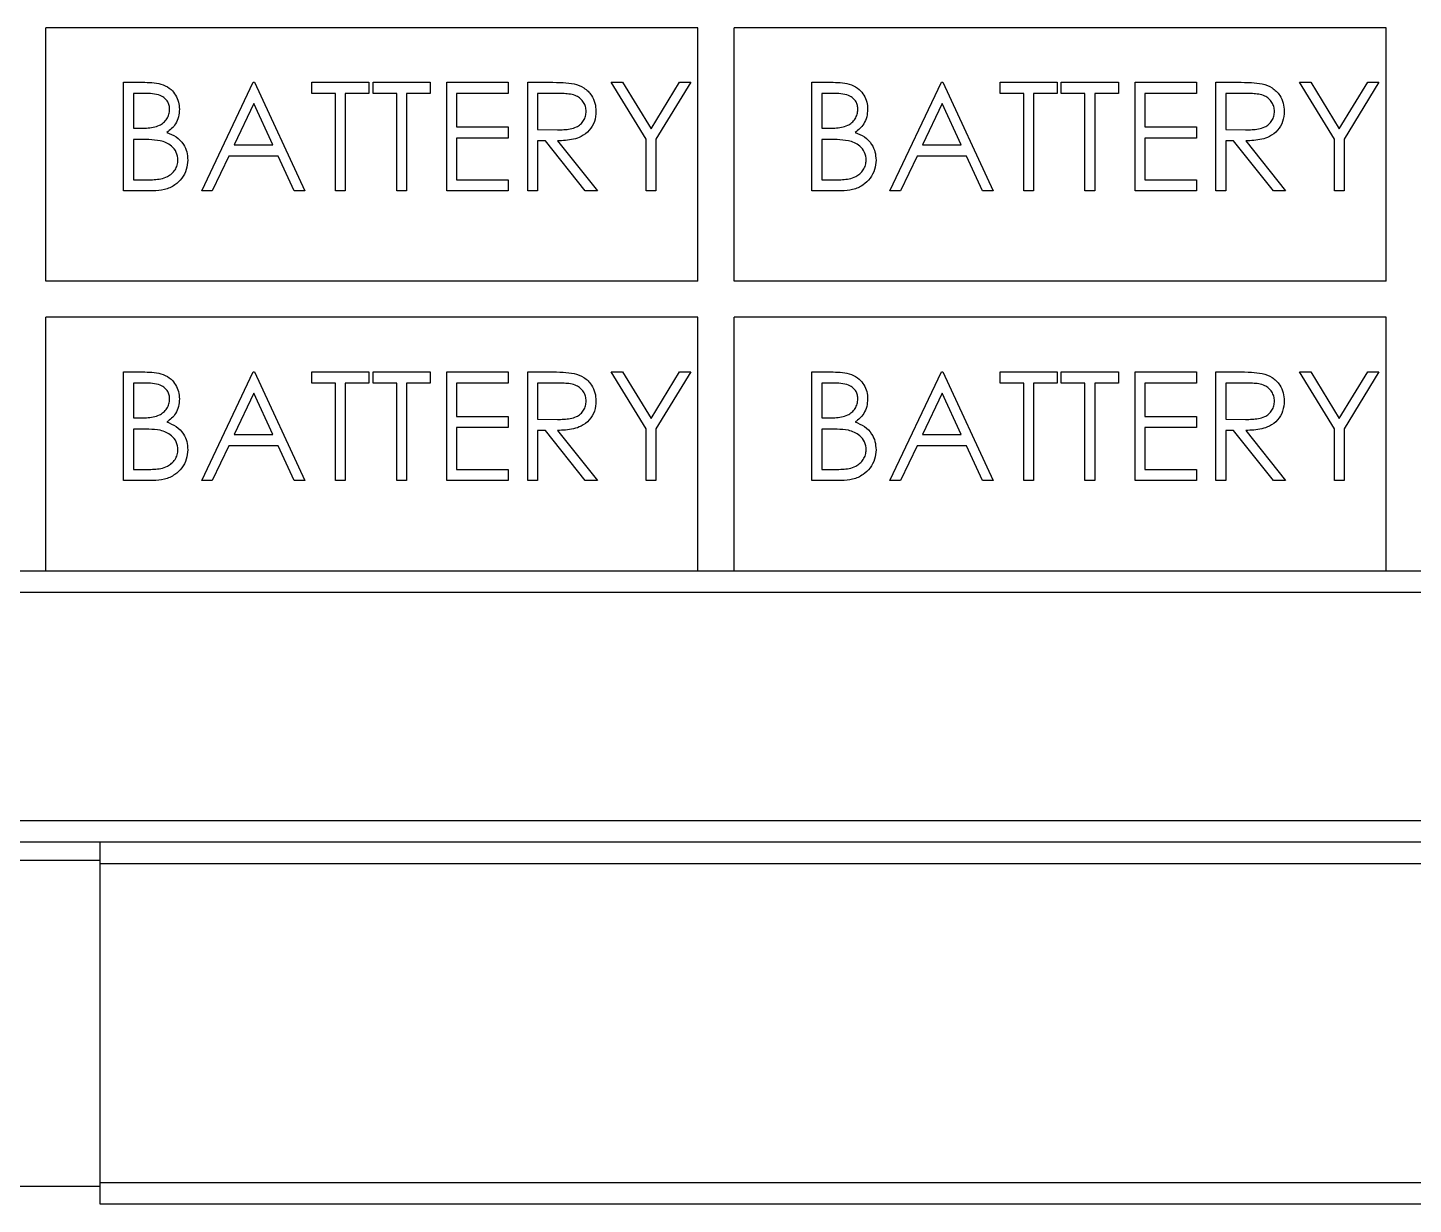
# Model space of a CAD drawing. Header units: millimetres. Extents: x 0 to 17520, y 0 to 12300.
# Drawn here: x 10064 to 10446.5, y 5046.4 to 5371.4 of the extents above; entities that cross this region are included whole.
import ezdxf

# ---------------------------------------------------------------- set-up
doc = ezdxf.new("R2010")
doc.units = ezdxf.units.MM
doc.header["$LTSCALE"] = 30

msp = doc.modelspace()

# ---------------------------------------------------------------- linework, layer by layer
for p, q in [((10068.962, 5301.376), (10068.962, 5371.376)), ((10248.962, 5371.376), (10068.962, 5371.376)), ((10248.962, 5301.376), (10248.962, 5371.376)), ((10258.962, 5301.376), (10258.962, 5371.376)), ((10438.962, 5371.376), (10258.962, 5371.376)), ((10438.962, 5301.376), (10438.962, 5371.376)), ((10090.449, 5326.287), (10090.449, 5356.287)), ((10090.449, 5356.287), (10096.302, 5356.287)), ((10111.988, 5326.287), (10126.218, 5356.287)), ((10126.218, 5356.287), (10126.603, 5356.287)), ((10126.603, 5356.287), (10140.449, 5326.287)), ((10142.372, 5356.287), (10158.141, 5356.287)), ((10142.372, 5353.21), (10142.372, 5356.287)), ((10158.141, 5356.287), (10158.141, 5353.21)), ((10159.295, 5356.287), (10175.064, 5356.287)), ((10159.295, 5353.21), (10159.295, 5356.287)), ((10175.064, 5356.287), (10175.064, 5353.21)), ((10179.68, 5326.287), (10179.68, 5356.287)), ((10179.68, 5356.287), (10196.603, 5356.287)), ((10196.603, 5356.287), (10196.603, 5353.21)), ((10201.988, 5326.287), (10201.988, 5356.287)), ((10201.988, 5356.287), (10207.991, 5356.287)), ((10234.68, 5340.548), (10225.064, 5356.287)), ((10225.064, 5356.287), (10228.147, 5356.287)), ((10228.147, 5356.287), (10236.032, 5343.397)), ((10236.032, 5343.397), (10243.905, 5356.287)), ((10246.987, 5356.287), (10237.372, 5340.548)), ((10243.905, 5356.287), (10246.987, 5356.287)), ((10280.449, 5326.287), (10280.449, 5356.287)), ((10280.449, 5356.287), (10286.302, 5356.287)), ((10301.988, 5326.287), (10316.218, 5356.287)), ((10316.218, 5356.287), (10316.603, 5356.287)), ((10316.603, 5356.287), (10330.449, 5326.287)), ((10332.372, 5356.287), (10348.141, 5356.287)), ((10332.372, 5353.21), (10332.372, 5356.287)), ((10348.141, 5356.287), (10348.141, 5353.21)), ((10349.295, 5356.287), (10365.064, 5356.287)), ((10349.295, 5353.21), (10349.295, 5356.287)), ((10365.064, 5356.287), (10365.064, 5353.21)), ((10369.68, 5326.287), (10369.68, 5356.287)), ((10369.68, 5356.287), (10386.603, 5356.287)), ((10386.603, 5356.287), (10386.603, 5353.21)), ((10391.987, 5326.287), (10391.987, 5356.287)), ((10391.987, 5356.287), (10397.991, 5356.287)), ((10415.064, 5356.287), (10418.147, 5356.287)), ((10424.68, 5340.548), (10415.064, 5356.287)), ((10418.147, 5356.287), (10426.032, 5343.397)), ((10426.032, 5343.397), (10433.905, 5356.287)), ((10436.988, 5356.287), (10427.372, 5340.548)), ((10433.905, 5356.287), (10436.988, 5356.287)), ((10093.141, 5353.21), (10093.141, 5343.595)), ((10096.795, 5353.21), (10093.141, 5353.21)), ((10148.911, 5353.21), (10142.372, 5353.21)), ((10148.911, 5326.287), (10148.911, 5353.21)), ((10151.603, 5353.21), (10151.603, 5326.287)), ((10158.141, 5353.21), (10151.603, 5353.21)), ((10165.834, 5353.21), (10159.295, 5353.21)), ((10165.834, 5326.287), (10165.834, 5353.21)), ((10168.526, 5353.21), (10168.526, 5326.287)), ((10175.064, 5353.21), (10168.526, 5353.21)), ((10182.372, 5353.21), (10182.372, 5343.98)), ((10196.603, 5353.21), (10182.372, 5353.21)), ((10204.68, 5353.21), (10204.68, 5343.21)), ((10210.305, 5353.21), (10204.68, 5353.21)), ((10283.141, 5353.21), (10283.141, 5343.595)), ((10286.795, 5353.21), (10283.141, 5353.21)), ((10338.911, 5353.21), (10332.372, 5353.21)), ((10338.911, 5326.287), (10338.911, 5353.21)), ((10341.603, 5353.21), (10341.603, 5326.287)), ((10348.141, 5353.21), (10341.603, 5353.21)), ((10355.834, 5353.21), (10349.295, 5353.21)), ((10355.834, 5326.287), (10355.834, 5353.21)), ((10358.526, 5353.21), (10358.526, 5326.287)), ((10365.064, 5353.21), (10358.526, 5353.21)), ((10372.372, 5353.21), (10372.372, 5343.98)), ((10386.603, 5353.21), (10372.372, 5353.21)), ((10400.305, 5353.21), (10394.68, 5353.21)), ((10394.68, 5353.21), (10394.68, 5343.21)), ((10126.38, 5350.44), (10120.948, 5338.98)), ((10131.669, 5338.98), (10126.38, 5350.44)), ((10316.381, 5350.44), (10310.948, 5338.98)), ((10321.669, 5338.98), (10316.381, 5350.44)), ((10093.141, 5343.595), (10094.95, 5343.595)), ((10182.372, 5343.98), (10196.603, 5343.98)), ((10196.603, 5343.98), (10196.603, 5340.903)), ((10283.141, 5343.595), (10284.95, 5343.595)), ((10372.372, 5343.98), (10386.603, 5343.98)), ((10386.603, 5343.98), (10386.603, 5340.903)), ((10093.141, 5340.518), (10093.141, 5329.364)), ((10094.926, 5340.518), (10093.141, 5340.518)), ((10182.372, 5340.903), (10182.372, 5329.364)), ((10196.603, 5340.903), (10182.372, 5340.903)), ((10204.68, 5343.21), (10210.173, 5343.168)), ((10204.68, 5340.133), (10204.68, 5326.287)), ((10206.867, 5340.133), (10204.68, 5340.133)), ((10217.889, 5326.287), (10206.867, 5340.133)), ((10210.197, 5340.133), (10221.218, 5326.287)), ((10234.68, 5326.287), (10234.68, 5340.548)), ((10237.372, 5340.548), (10237.372, 5326.287)), ((10283.141, 5340.518), (10283.141, 5329.364)), ((10284.926, 5340.518), (10283.141, 5340.518)), ((10372.372, 5340.903), (10372.372, 5329.364)), ((10386.603, 5340.903), (10372.372, 5340.903)), ((10394.68, 5343.21), (10400.173, 5343.168)), ((10394.68, 5340.133), (10394.68, 5326.287)), ((10396.867, 5340.133), (10394.68, 5340.133)), ((10407.889, 5326.287), (10396.867, 5340.133)), ((10400.197, 5340.133), (10411.218, 5326.287)), ((10424.68, 5326.287), (10424.68, 5340.548)), ((10427.372, 5340.548), (10427.372, 5326.287)), ((10119.488, 5335.903), (10114.926, 5326.287)), ((10133.087, 5335.903), (10119.488, 5335.903)), ((10120.948, 5338.98), (10131.669, 5338.98)), ((10137.522, 5326.287), (10133.087, 5335.903)), ((10309.487, 5335.903), (10304.926, 5326.287)), ((10323.087, 5335.903), (10309.487, 5335.903)), ((10310.948, 5338.98), (10321.669, 5338.98)), ((10327.522, 5326.287), (10323.087, 5335.903)), ((10093.141, 5329.364), (10096.975, 5329.364)), ((10182.372, 5329.364), (10196.603, 5329.364)), ((10196.603, 5329.364), (10196.603, 5326.287)), ((10283.141, 5329.364), (10286.976, 5329.364)), ((10372.372, 5329.364), (10386.603, 5329.364)), ((10386.603, 5329.364), (10386.603, 5326.287)), ((10098.562, 5326.287), (10090.449, 5326.287)), ((10114.926, 5326.287), (10111.988, 5326.287)), ((10140.449, 5326.287), (10137.522, 5326.287)), ((10151.603, 5326.287), (10148.911, 5326.287)), ((10168.526, 5326.287), (10165.834, 5326.287)), ((10196.603, 5326.287), (10179.68, 5326.287)), ((10204.68, 5326.287), (10201.988, 5326.287)), ((10221.218, 5326.287), (10217.889, 5326.287)), ((10237.372, 5326.287), (10234.68, 5326.287)), ((10288.562, 5326.287), (10280.449, 5326.287)), ((10304.926, 5326.287), (10301.988, 5326.287)), ((10330.449, 5326.287), (10327.522, 5326.287)), ((10341.603, 5326.287), (10338.911, 5326.287)), ((10358.526, 5326.287), (10355.834, 5326.287)), ((10386.603, 5326.287), (10369.68, 5326.287)), ((10394.68, 5326.287), (10391.987, 5326.287)), ((10411.218, 5326.287), (10407.889, 5326.287)), ((10427.372, 5326.287), (10424.68, 5326.287)), ((10248.962, 5301.376), (10068.962, 5301.376)), ((10438.962, 5301.376), (10258.962, 5301.376)), ((10068.962, 5221.376), (10068.962, 5291.376)), ((10248.962, 5291.376), (10068.962, 5291.376)), ((10248.962, 5221.376), (10248.962, 5291.376)), ((10258.962, 5221.376), (10258.962, 5291.376)), ((10438.962, 5291.376), (10258.962, 5291.376)), ((10438.962, 5221.376), (10438.962, 5291.376)), ((10090.449, 5246.287), (10090.449, 5276.287)), ((10090.449, 5276.287), (10096.302, 5276.287)), ((10111.988, 5246.287), (10126.218, 5276.287)), ((10126.218, 5276.287), (10126.603, 5276.287)), ((10126.603, 5276.287), (10140.449, 5246.287)), ((10142.372, 5276.287), (10158.141, 5276.287)), ((10142.372, 5273.21), (10142.372, 5276.287)), ((10158.141, 5276.287), (10158.141, 5273.21)), ((10159.295, 5276.287), (10175.064, 5276.287)), ((10159.295, 5273.21), (10159.295, 5276.287)), ((10175.064, 5276.287), (10175.064, 5273.21)), ((10179.68, 5246.287), (10179.68, 5276.287)), ((10179.68, 5276.287), (10196.603, 5276.287)), ((10196.603, 5276.287), (10196.603, 5273.21)), ((10201.988, 5246.287), (10201.988, 5276.287)), ((10201.988, 5276.287), (10207.991, 5276.287)), ((10234.68, 5260.548), (10225.064, 5276.287)), ((10225.064, 5276.287), (10228.147, 5276.287)), ((10228.147, 5276.287), (10236.032, 5263.397)), ((10236.032, 5263.397), (10243.905, 5276.287)), ((10246.987, 5276.287), (10237.372, 5260.548)), ((10243.905, 5276.287), (10246.987, 5276.287)), ((10280.449, 5246.287), (10280.449, 5276.287)), ((10280.449, 5276.287), (10286.302, 5276.287)), ((10301.988, 5246.287), (10316.218, 5276.287)), ((10316.218, 5276.287), (10316.603, 5276.287)), ((10316.603, 5276.287), (10330.449, 5246.287)), ((10332.372, 5276.287), (10348.141, 5276.287)), ((10332.372, 5273.21), (10332.372, 5276.287)), ((10348.141, 5276.287), (10348.141, 5273.21)), ((10349.295, 5276.287), (10365.064, 5276.287)), ((10349.295, 5273.21), (10349.295, 5276.287)), ((10365.064, 5276.287), (10365.064, 5273.21)), ((10369.68, 5246.287), (10369.68, 5276.287)), ((10369.68, 5276.287), (10386.603, 5276.287)), ((10386.603, 5276.287), (10386.603, 5273.21)), ((10391.987, 5246.287), (10391.987, 5276.287)), ((10391.987, 5276.287), (10397.991, 5276.287)), ((10424.68, 5260.548), (10415.064, 5276.287)), ((10415.064, 5276.287), (10418.147, 5276.287)), ((10418.147, 5276.287), (10426.032, 5263.397)), ((10426.032, 5263.397), (10433.905, 5276.287)), ((10436.988, 5276.287), (10427.372, 5260.548)), ((10433.905, 5276.287), (10436.988, 5276.287)), ((10093.141, 5273.21), (10093.141, 5263.595)), ((10096.795, 5273.21), (10093.141, 5273.21)), ((10148.911, 5273.21), (10142.372, 5273.21)), ((10148.911, 5246.287), (10148.911, 5273.21)), ((10151.603, 5273.21), (10151.603, 5246.287)), ((10158.141, 5273.21), (10151.603, 5273.21)), ((10165.834, 5273.21), (10159.295, 5273.21)), ((10165.834, 5246.287), (10165.834, 5273.21)), ((10168.526, 5273.21), (10168.526, 5246.287)), ((10175.064, 5273.21), (10168.526, 5273.21)), ((10182.372, 5273.21), (10182.372, 5263.98)), ((10196.603, 5273.21), (10182.372, 5273.21)), ((10204.68, 5273.21), (10204.68, 5263.21)), ((10210.305, 5273.21), (10204.68, 5273.21)), ((10283.141, 5273.21), (10283.141, 5263.595)), ((10286.795, 5273.21), (10283.141, 5273.21)), ((10338.911, 5273.21), (10332.372, 5273.21)), ((10338.911, 5246.287), (10338.911, 5273.21)), ((10341.603, 5273.21), (10341.603, 5246.287)), ((10348.141, 5273.21), (10341.603, 5273.21)), ((10355.834, 5273.21), (10349.295, 5273.21)), ((10355.834, 5246.287), (10355.834, 5273.21)), ((10358.526, 5273.21), (10358.526, 5246.287)), ((10365.064, 5273.21), (10358.526, 5273.21)), ((10372.372, 5273.21), (10372.372, 5263.98)), ((10386.603, 5273.21), (10372.372, 5273.21)), ((10394.68, 5273.21), (10394.68, 5263.21)), ((10400.305, 5273.21), (10394.68, 5273.21)), ((10126.38, 5270.44), (10120.948, 5258.98)), ((10131.669, 5258.98), (10126.38, 5270.44)), ((10316.381, 5270.44), (10310.948, 5258.98)), ((10321.669, 5258.98), (10316.381, 5270.44)), ((10093.141, 5263.595), (10094.95, 5263.595)), ((10182.372, 5263.98), (10196.603, 5263.98)), ((10196.603, 5263.98), (10196.603, 5260.903)), ((10204.68, 5263.21), (10210.173, 5263.168)), ((10283.141, 5263.595), (10284.95, 5263.595)), ((10372.372, 5263.98), (10386.603, 5263.98)), ((10386.603, 5263.98), (10386.603, 5260.903)), ((10394.68, 5263.21), (10400.173, 5263.168)), ((10093.141, 5260.518), (10093.141, 5249.364)), ((10094.926, 5260.518), (10093.141, 5260.518)), ((10182.372, 5260.903), (10182.372, 5249.364)), ((10196.603, 5260.903), (10182.372, 5260.903)), ((10204.68, 5260.133), (10204.68, 5246.287)), ((10206.867, 5260.133), (10204.68, 5260.133)), ((10217.889, 5246.287), (10206.867, 5260.133)), ((10210.197, 5260.133), (10221.218, 5246.287)), ((10234.68, 5246.287), (10234.68, 5260.548)), ((10237.372, 5260.548), (10237.372, 5246.287)), ((10283.141, 5260.518), (10283.141, 5249.364)), ((10284.926, 5260.518), (10283.141, 5260.518)), ((10372.372, 5260.903), (10372.372, 5249.364)), ((10386.603, 5260.903), (10372.372, 5260.903)), ((10394.68, 5260.133), (10394.68, 5246.287)), ((10396.867, 5260.133), (10394.68, 5260.133)), ((10407.889, 5246.287), (10396.867, 5260.133)), ((10400.197, 5260.133), (10411.218, 5246.287)), ((10424.68, 5246.287), (10424.68, 5260.548)), ((10427.372, 5260.548), (10427.372, 5246.287)), ((10119.488, 5255.903), (10114.926, 5246.287)), ((10133.087, 5255.903), (10119.488, 5255.903)), ((10120.948, 5258.98), (10131.669, 5258.98)), ((10137.522, 5246.287), (10133.087, 5255.903)), ((10309.487, 5255.903), (10304.926, 5246.287)), ((10323.087, 5255.903), (10309.487, 5255.903)), ((10310.948, 5258.98), (10321.669, 5258.98)), ((10327.522, 5246.287), (10323.087, 5255.903)), ((10093.141, 5249.364), (10096.975, 5249.364)), ((10182.372, 5249.364), (10196.603, 5249.364)), ((10196.603, 5249.364), (10196.603, 5246.287)), ((10283.141, 5249.364), (10286.976, 5249.364)), ((10372.372, 5249.364), (10386.603, 5249.364)), ((10386.603, 5249.364), (10386.603, 5246.287)), ((10098.562, 5246.287), (10090.449, 5246.287)), ((10114.926, 5246.287), (10111.988, 5246.287)), ((10140.449, 5246.287), (10137.522, 5246.287)), ((10151.603, 5246.287), (10148.911, 5246.287)), ((10168.526, 5246.287), (10165.834, 5246.287)), ((10196.603, 5246.287), (10179.68, 5246.287)), ((10204.68, 5246.287), (10201.988, 5246.287)), ((10221.218, 5246.287), (10217.889, 5246.287)), ((10237.372, 5246.287), (10234.68, 5246.287)), ((10288.562, 5246.287), (10280.449, 5246.287)), ((10304.926, 5246.287), (10301.988, 5246.287)), ((10330.449, 5246.287), (10327.522, 5246.287)), ((10341.603, 5246.287), (10338.911, 5246.287)), ((10358.526, 5246.287), (10355.834, 5246.287)), ((10386.603, 5246.287), (10369.68, 5246.287)), ((10394.68, 5246.287), (10391.987, 5246.287)), ((10411.218, 5246.287), (10407.889, 5246.287)), ((10427.372, 5246.287), (10424.68, 5246.287)), ((10058.962, 5221.376), (11608.962, 5221.376)), ((11683.962, 5215.376), (9983.962, 5215.376)), ((9983.962, 5152.376), (11683.962, 5152.376)), ((11677.962, 5146.376), (9989.962, 5146.376)), ((10083.962, 5140.376), (10083.962, 5146.376)), ((10083.962, 5141.376), (9728.963, 5141.376)), ((11583.962, 5140.376), (10083.962, 5140.376)), ((10083.962, 5052.376), (10083.962, 5140.376)), ((9728.963, 5051.376), (10083.962, 5051.376)), ((10083.962, 5052.376), (11583.962, 5052.376)), ((10083.962, 5046.376), (10083.962, 5052.376)), ((11583.962, 5046.376), (10083.962, 5046.376))]:
    msp.add_line(p, q)
for points, knots in [([(10096.302, 5356.287), (10097.156, 5356.266), (10098.862, 5356.223), (10101.399, 5355.731), (10103.495, 5354.482), (10104.866, 5352.742), (10105.694, 5350.871), (10105.787, 5349.526), (10105.834, 5348.853)], [0, 0, 0, 0, 0.1870224, 0.3737298, 0.5599464, 0.7066258, 0.8533125, 1, 1, 1, 1]), ([(10207.991, 5356.287), (10209.266, 5356.291), (10211.541, 5356.299), (10213.796, 5356.007), (10214.788, 5355.879)], [0, 0, 0, 0, 0.5602301, 1, 1, 1, 1]), ([(10214.788, 5355.879), (10215.729, 5355.566), (10217.611, 5354.942), (10219.592, 5352.921), (10220.685, 5350.593), (10220.784, 5349.041), (10220.834, 5348.264)], [0, 0, 0, 0, 0.2797946, 0.5595039, 0.7796276, 1, 1, 1, 1]), ([(10286.302, 5356.287), (10287.156, 5356.266), (10288.862, 5356.223), (10291.399, 5355.731), (10293.495, 5354.482), (10294.866, 5352.742), (10295.694, 5350.871), (10295.787, 5349.526), (10295.834, 5348.853)], [0, 0, 0, 0, 0.1870224, 0.3737298, 0.5599464, 0.7066258, 0.8533125, 1, 1, 1, 1]), ([(10397.991, 5356.287), (10399.266, 5356.291), (10401.541, 5356.299), (10403.796, 5356.007), (10404.788, 5355.879)], [0, 0, 0, 0, 0.5602476, 1, 1, 1, 1]), ([(10404.788, 5355.879), (10405.729, 5355.566), (10407.611, 5354.942), (10409.592, 5352.921), (10410.685, 5350.593), (10410.784, 5349.041), (10410.834, 5348.264)], [0, 0, 0, 0, 0.2798044, 0.5595049, 0.7796281, 1, 1, 1, 1]), ([(10103.141, 5348.799), (10103.12, 5349.165), (10103.076, 5349.895), (10102.672, 5350.932), (10101.977, 5351.793), (10100.779, 5352.649), (10098.978, 5353.135), (10097.524, 5353.185), (10096.795, 5353.21)], [0, 0, 0, 0, 0.1250923, 0.2500349, 0.3749898, 0.5000269, 0.7496127, 1, 1, 1, 1]), ([(10218.141, 5348.271), (10218.109, 5348.71), (10218.044, 5349.589), (10217.448, 5350.787), (10216.601, 5351.8), (10215.375, 5352.63), (10213.799, 5353.033), (10212.057, 5353.192), (10210.889, 5353.204), (10210.305, 5353.21)], [0, 0, 0, 0, 0.1249175, 0.2498449, 0.3747894, 0.4997316, 0.6661765, 0.8330697, 1, 1, 1, 1]), ([(10293.141, 5348.799), (10293.12, 5349.165), (10293.076, 5349.895), (10292.672, 5350.932), (10291.977, 5351.793), (10290.779, 5352.649), (10288.978, 5353.135), (10287.524, 5353.185), (10286.795, 5353.21)], [0, 0, 0, 0, 0.1250917, 0.2500386, 0.3749929, 0.5000294, 0.749614, 1, 1, 1, 1]), ([(10408.141, 5348.271), (10408.109, 5348.71), (10408.044, 5349.588), (10407.448, 5350.787), (10406.601, 5351.8), (10405.375, 5352.63), (10403.799, 5353.033), (10402.057, 5353.192), (10400.889, 5353.204), (10400.305, 5353.21)], [0, 0, 0, 0, 0.1249197, 0.2498431, 0.3747956, 0.4997292, 0.6661859, 0.8330688, 1, 1, 1, 1]), ([(10094.95, 5343.595), (10095.56, 5343.604), (10096.779, 5343.623), (10098.598, 5343.81), (10100.229, 5344.273), (10101.512, 5345.127), (10102.417, 5346.17), (10103.031, 5347.426), (10103.105, 5348.342), (10103.141, 5348.799)], [0, 0, 0, 0, 0.1669524, 0.3338142, 0.5002774, 0.6252676, 0.7502388, 0.8751565, 1, 1, 1, 1]), ([(10105.834, 5348.853), (10105.785, 5348.142), (10105.688, 5346.721), (10104.881, 5344.881), (10103.753, 5343.421), (10102.828, 5342.788), (10102.366, 5342.471)], [0, 0, 0, 0, 0.2799419, 0.55967, 0.7797705, 1, 1, 1, 1]), ([(10210.173, 5343.168), (10210.769, 5343.178), (10211.961, 5343.197), (10213.743, 5343.368), (10215.334, 5343.826), (10216.601, 5344.646), (10217.466, 5345.688), (10218.04, 5346.926), (10218.108, 5347.822), (10218.141, 5348.271)], [0, 0, 0, 0, 0.1669368, 0.3338031, 0.5002445, 0.625178, 0.7501501, 0.875065, 1, 1, 1, 1]), ([(10220.834, 5348.264), (10220.755, 5347.316), (10220.599, 5345.42), (10219.111, 5342.898), (10216.96, 5341.289), (10214.639, 5340.512), (10212.427, 5340.187), (10210.94, 5340.151), (10210.197, 5340.133)], [0, 0, 0, 0, 0.186504, 0.3727483, 0.5590704, 0.7058775, 0.852912, 1, 1, 1, 1]), ([(10284.95, 5343.595), (10285.56, 5343.604), (10286.779, 5343.623), (10288.598, 5343.81), (10290.229, 5344.273), (10291.512, 5345.127), (10292.417, 5346.17), (10293.031, 5347.426), (10293.105, 5348.342), (10293.141, 5348.799)], [0, 0, 0, 0, 0.1669428, 0.333806, 0.5002809, 0.6252631, 0.7502353, 0.8751539, 1, 1, 1, 1]), ([(10295.834, 5348.853), (10295.785, 5348.142), (10295.688, 5346.721), (10294.88, 5344.881), (10293.753, 5343.421), (10292.828, 5342.788), (10292.366, 5342.471)], [0, 0, 0, 0, 0.279938, 0.5596704, 0.7797595, 1, 1, 1, 1]), ([(10400.173, 5343.168), (10400.769, 5343.178), (10401.961, 5343.197), (10403.743, 5343.368), (10405.334, 5343.826), (10406.602, 5344.646), (10407.466, 5345.688), (10408.041, 5346.926), (10408.108, 5347.822), (10408.141, 5348.271)], [0, 0, 0, 0, 0.166926, 0.3337926, 0.5002343, 0.6251773, 0.7501496, 0.8750648, 1, 1, 1, 1]), ([(10410.834, 5348.264), (10410.755, 5347.316), (10410.599, 5345.42), (10409.111, 5342.898), (10406.96, 5341.289), (10404.639, 5340.512), (10402.427, 5340.187), (10400.94, 5340.151), (10400.197, 5340.133)], [0, 0, 0, 0, 0.1865037, 0.3727477, 0.5590633, 0.7058701, 0.8529044, 1, 1, 1, 1]), ([(10100.539, 5340.163), (10099.496, 5340.293), (10097.631, 5340.523), (10095.753, 5340.52), (10094.926, 5340.518)], [0, 0, 0, 0, 0.55972721, 1, 1, 1, 1]), ([(10105.449, 5334.803), (10105.36, 5335.541), (10105.182, 5337.019), (10103.811, 5338.653), (10102.213, 5339.685), (10101.097, 5340.004), (10100.539, 5340.163)], [0, 0, 0, 0, 0.2790395, 0.5586158, 0.7792257, 1, 1, 1, 1]), ([(10102.366, 5342.471), (10103.265, 5342.107), (10105.059, 5341.379), (10106.95, 5339.369), (10107.976, 5337.076), (10108.086, 5335.561), (10108.141, 5334.803)], [0, 0, 0, 0, 0.2803818, 0.5596097, 0.7797637, 1, 1, 1, 1]), ([(10290.539, 5340.163), (10289.496, 5340.293), (10287.631, 5340.523), (10285.753, 5340.52), (10284.926, 5340.518)], [0, 0, 0, 0, 0.5597391, 1, 1, 1, 1]), ([(10295.449, 5334.803), (10295.36, 5335.541), (10295.182, 5337.019), (10293.811, 5338.653), (10292.213, 5339.685), (10291.097, 5340.004), (10290.539, 5340.163)], [0, 0, 0, 0, 0.2790355, 0.5586078, 0.7792145, 1, 1, 1, 1]), ([(10292.366, 5342.471), (10293.265, 5342.107), (10295.06, 5341.379), (10296.95, 5339.369), (10297.976, 5337.076), (10298.086, 5335.561), (10298.141, 5334.803)], [0, 0, 0, 0, 0.2803902, 0.5596082, 0.7797652, 1, 1, 1, 1]), ([(10096.975, 5329.364), (10097.607, 5329.372), (10098.868, 5329.388), (10100.752, 5329.588), (10102.431, 5330.099), (10103.743, 5331.007), (10104.667, 5332.093), (10105.328, 5333.38), (10105.409, 5334.329), (10105.449, 5334.803)], [0, 0, 0, 0, 0.1669425, 0.3338088, 0.5002149, 0.6252174, 0.7501991, 0.8751324, 1, 1, 1, 1]), ([(10108.141, 5334.803), (10108.069, 5333.907), (10107.925, 5332.115), (10106.584, 5329.719), (10104.528, 5327.732), (10101.724, 5326.467), (10099.617, 5326.347), (10098.562, 5326.287)], [0, 0, 0, 0, 0.18667498, 0.37319723, 0.55994662, 0.77970997, 1, 1, 1, 1]), ([(10286.976, 5329.364), (10287.607, 5329.372), (10288.868, 5329.388), (10290.752, 5329.588), (10292.431, 5330.099), (10293.744, 5331.007), (10294.667, 5332.093), (10295.328, 5333.38), (10295.409, 5334.329), (10295.449, 5334.803)], [0, 0, 0, 0, 0.1669326, 0.3337995, 0.5002161, 0.6252191, 0.7502012, 0.8751304, 1, 1, 1, 1]), ([(10298.141, 5334.803), (10298.069, 5333.907), (10297.926, 5332.115), (10296.584, 5329.719), (10294.528, 5327.732), (10291.724, 5326.467), (10289.617, 5326.347), (10288.562, 5326.287)], [0, 0, 0, 0, 0.18667413, 0.37319943, 0.55994796, 0.77970271, 1, 1, 1, 1]), ([(10096.302, 5276.287), (10097.156, 5276.266), (10098.862, 5276.223), (10101.399, 5275.731), (10103.495, 5274.482), (10104.866, 5272.742), (10105.694, 5270.871), (10105.787, 5269.526), (10105.834, 5268.853)], [0, 0, 0, 0, 0.1870214, 0.373728, 0.5599439, 0.7066227, 0.8533088, 1, 1, 1, 1]), ([(10207.991, 5276.287), (10209.266, 5276.291), (10211.541, 5276.299), (10213.796, 5276.007), (10214.788, 5275.879)], [0, 0, 0, 0, 0.56023, 1, 1, 1, 1]), ([(10214.788, 5275.879), (10215.729, 5275.566), (10217.611, 5274.942), (10219.592, 5272.921), (10220.685, 5270.593), (10220.784, 5269.041), (10220.834, 5268.264)], [0, 0, 0, 0, 0.279793, 0.5595007, 0.7796232, 1, 1, 1, 1]), ([(10286.302, 5276.287), (10287.156, 5276.266), (10288.862, 5276.223), (10291.399, 5275.731), (10293.495, 5274.482), (10294.866, 5272.742), (10295.694, 5270.871), (10295.787, 5269.526), (10295.834, 5268.853)], [0, 0, 0, 0, 0.1870214, 0.373728, 0.5599439, 0.7066227, 0.8533088, 1, 1, 1, 1]), ([(10397.991, 5276.287), (10399.266, 5276.291), (10401.541, 5276.299), (10403.796, 5276.007), (10404.788, 5275.879)], [0, 0, 0, 0, 0.5602475, 1, 1, 1, 1]), ([(10404.788, 5275.879), (10405.729, 5275.566), (10407.611, 5274.942), (10409.592, 5272.921), (10410.685, 5270.593), (10410.784, 5269.041), (10410.834, 5268.264)], [0, 0, 0, 0, 0.2798028, 0.5595018, 0.7796237, 1, 1, 1, 1]), ([(10103.141, 5268.799), (10103.12, 5269.165), (10103.076, 5269.895), (10102.672, 5270.932), (10101.977, 5271.794), (10100.779, 5272.649), (10098.978, 5273.135), (10097.524, 5273.185), (10096.795, 5273.21)], [0, 0, 0, 0, 0.1250857, 0.2500285, 0.3749889, 0.5000262, 0.7496124, 1, 1, 1, 1]), ([(10218.141, 5268.27), (10218.109, 5268.71), (10218.044, 5269.589), (10217.448, 5270.787), (10216.601, 5271.8), (10215.375, 5272.63), (10213.799, 5273.033), (10212.057, 5273.192), (10210.889, 5273.204), (10210.305, 5273.21)], [0, 0, 0, 0, 0.1249224, 0.2498493, 0.374793, 0.4997347, 0.6661787, 0.8330704, 1, 1, 1, 1]), ([(10293.141, 5268.799), (10293.12, 5269.165), (10293.076, 5269.895), (10292.672, 5270.932), (10291.977, 5271.794), (10290.779, 5272.649), (10288.978, 5273.135), (10287.524, 5273.185), (10286.795, 5273.21)], [0, 0, 0, 0, 0.1250851, 0.2500322, 0.374992, 0.5000287, 0.7496136, 1, 1, 1, 1]), ([(10408.141, 5268.27), (10408.109, 5268.71), (10408.044, 5269.588), (10407.448, 5270.787), (10406.601, 5271.8), (10405.375, 5272.63), (10403.799, 5273.033), (10402.057, 5273.192), (10400.889, 5273.204), (10400.305, 5273.21)], [0, 0, 0, 0, 0.1249247, 0.2498475, 0.3747993, 0.4997322, 0.666188, 0.8330695, 1, 1, 1, 1]), ([(10094.95, 5263.595), (10095.56, 5263.604), (10096.779, 5263.623), (10098.598, 5263.81), (10100.229, 5264.273), (10101.512, 5265.127), (10102.417, 5266.17), (10103.031, 5267.426), (10103.105, 5268.342), (10103.141, 5268.799)], [0, 0, 0, 0, 0.1669522, 0.3338138, 0.5002769, 0.6252639, 0.7502391, 0.8751566, 1, 1, 1, 1]), ([(10105.834, 5268.853), (10105.785, 5268.142), (10105.688, 5266.721), (10104.881, 5264.881), (10103.753, 5263.421), (10102.828, 5262.788), (10102.366, 5262.471)], [0, 0, 0, 0, 0.2799346, 0.5596706, 0.7797653, 1, 1, 1, 1]), ([(10210.173, 5263.168), (10210.769, 5263.178), (10211.961, 5263.197), (10213.743, 5263.368), (10215.334, 5263.826), (10216.602, 5264.646), (10217.466, 5265.688), (10218.04, 5266.926), (10218.108, 5267.822), (10218.141, 5268.27)], [0, 0, 0, 0, 0.1669376, 0.3338046, 0.5002466, 0.6251777, 0.7501545, 0.87507, 1, 1, 1, 1]), ([(10220.834, 5268.264), (10220.755, 5267.316), (10220.599, 5265.42), (10219.111, 5262.898), (10216.96, 5261.289), (10214.639, 5260.512), (10212.427, 5260.187), (10210.94, 5260.151), (10210.197, 5260.133)], [0, 0, 0, 0, 0.18650437, 0.37274902, 0.55906914, 0.70587648, 0.85291191, 1, 1, 1, 1]), ([(10284.95, 5263.595), (10285.56, 5263.604), (10286.779, 5263.623), (10288.598, 5263.81), (10290.229, 5264.273), (10291.512, 5265.127), (10292.417, 5266.17), (10293.031, 5267.426), (10293.105, 5268.342), (10293.141, 5268.799)], [0, 0, 0, 0, 0.1669427, 0.3338056, 0.5002804, 0.6252594, 0.7502356, 0.875154, 1, 1, 1, 1]), ([(10295.834, 5268.853), (10295.785, 5268.142), (10295.688, 5266.721), (10294.88, 5264.881), (10293.753, 5263.421), (10292.828, 5262.788), (10292.366, 5262.471)], [0, 0, 0, 0, 0.2799307, 0.5596709, 0.7797543, 1, 1, 1, 1]), ([(10400.173, 5263.168), (10400.769, 5263.178), (10401.961, 5263.197), (10403.743, 5263.368), (10405.334, 5263.826), (10406.602, 5264.646), (10407.466, 5265.688), (10408.041, 5266.926), (10408.108, 5267.822), (10408.141, 5268.27)], [0, 0, 0, 0, 0.1669267, 0.3337941, 0.5002364, 0.625177, 0.7501541, 0.8750697, 1, 1, 1, 1]), ([(10410.834, 5268.264), (10410.755, 5267.316), (10410.599, 5265.42), (10409.111, 5262.898), (10406.96, 5261.289), (10404.639, 5260.512), (10402.427, 5260.187), (10400.94, 5260.151), (10400.197, 5260.133)], [0, 0, 0, 0, 0.1865041, 0.3727484, 0.559062, 0.7058691, 0.8529043, 1, 1, 1, 1]), ([(10100.539, 5260.164), (10099.496, 5260.293), (10097.631, 5260.523), (10095.753, 5260.52), (10094.926, 5260.518)], [0, 0, 0, 0, 0.55972675, 1, 1, 1, 1]), ([(10105.449, 5254.803), (10105.36, 5255.541), (10105.182, 5257.019), (10103.811, 5258.653), (10102.213, 5259.685), (10101.097, 5260.004), (10100.539, 5260.164)], [0, 0, 0, 0, 0.2790378, 0.5586184, 0.779227, 1, 1, 1, 1]), ([(10102.366, 5262.471), (10103.265, 5262.107), (10105.059, 5261.379), (10106.95, 5259.369), (10107.976, 5257.076), (10108.086, 5255.561), (10108.141, 5254.803)], [0, 0, 0, 0, 0.2803785, 0.5596056, 0.7797643, 1, 1, 1, 1]), ([(10290.539, 5260.164), (10289.496, 5260.293), (10287.631, 5260.523), (10285.753, 5260.52), (10284.926, 5260.518)], [0, 0, 0, 0, 0.5597386, 1, 1, 1, 1]), ([(10295.449, 5254.803), (10295.36, 5255.541), (10295.182, 5257.019), (10293.811, 5258.653), (10292.213, 5259.685), (10291.097, 5260.004), (10290.539, 5260.164)], [0, 0, 0, 0, 0.2790338, 0.5586104, 0.7792158, 1, 1, 1, 1]), ([(10292.366, 5262.471), (10293.265, 5262.107), (10295.06, 5261.379), (10296.95, 5259.369), (10297.976, 5257.076), (10298.086, 5255.561), (10298.141, 5254.803)], [0, 0, 0, 0, 0.2803869, 0.5596041, 0.7797658, 1, 1, 1, 1]), ([(10096.975, 5249.364), (10097.607, 5249.372), (10098.868, 5249.388), (10100.752, 5249.588), (10102.431, 5250.099), (10103.743, 5251.007), (10104.667, 5252.093), (10105.328, 5253.38), (10105.409, 5254.329), (10105.449, 5254.803)], [0, 0, 0, 0, 0.1669433, 0.3338106, 0.5002175, 0.6252207, 0.750203, 0.875137, 1, 1, 1, 1]), ([(10108.141, 5254.803), (10108.069, 5253.907), (10107.925, 5252.115), (10106.584, 5249.719), (10104.528, 5247.732), (10101.724, 5246.467), (10099.617, 5246.347), (10098.562, 5246.287)], [0, 0, 0, 0, 0.18667163, 0.37319465, 0.55994481, 0.77970907, 1, 1, 1, 1]), ([(10286.976, 5249.364), (10287.607, 5249.372), (10288.868, 5249.388), (10290.752, 5249.588), (10292.431, 5250.099), (10293.744, 5251.007), (10294.667, 5252.093), (10295.328, 5253.38), (10295.409, 5254.329), (10295.449, 5254.803)], [0, 0, 0, 0, 0.1669334, 0.3338012, 0.5002187, 0.6252223, 0.7502051, 0.875135, 1, 1, 1, 1]), ([(10298.141, 5254.803), (10298.069, 5253.907), (10297.926, 5252.115), (10296.584, 5249.719), (10294.528, 5247.732), (10291.724, 5246.467), (10289.617, 5246.347), (10288.562, 5246.287)], [0, 0, 0, 0, 0.1866708, 0.3731968, 0.5599461, 0.7797018, 1, 1, 1, 1])]:
    msp.add_open_spline(points, degree=3, knots=knots)

doc.saveas('drawing.dxf')
